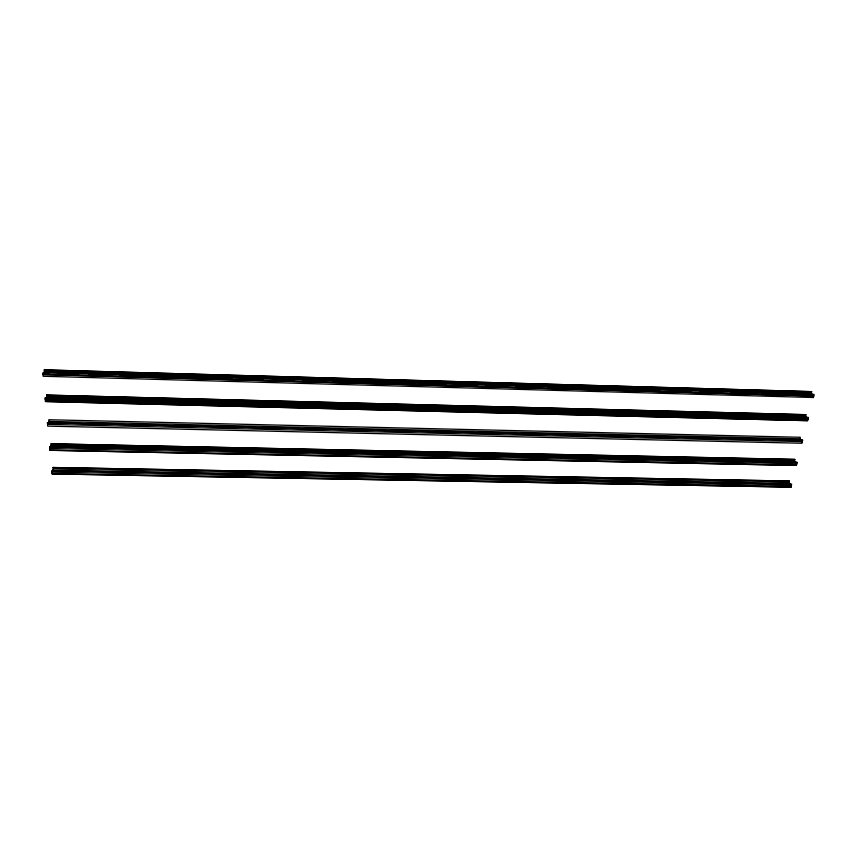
<?xml version="1.0" encoding="UTF-8"?>
<svg xmlns="http://www.w3.org/2000/svg" width="857" height="857" viewBox="0 0 857 857"><rect width="100%" height="100%" fill="white"/><g stroke="black" fill="none" stroke-linecap="round" stroke-linejoin="round"><path stroke-width="1.29" d="M788.708 483.916L789.415 481.077L53.102 467.536L789.415 481.077M794.085 462.298L794.814 459.395L51.013 443.851L794.889 459.491M799.581 440.241L800.32 437.274L48.828 419.748L49.074 423.079M805.184 417.723L805.934 414.702L46.599 395.12L805.934 414.702M810.904 394.756L811.665 391.67L44.318 369.935L811.665 391.67M790.979 487.065L791.622 484.119L51.827 470.654L52.073 473.867L790.979 487.065L52.073 473.867M49.674 446.99L49.92 450.257L796.41 465.372L797.064 462.362L49.674 446.99L797.064 462.362M47.456 422.801L47.713 426.133L801.948 443.24L802.623 440.166L47.456 422.801L802.623 440.166M45.207 398.066L45.464 401.483L807.605 420.648L808.29 417.52L45.207 398.066L808.29 417.52M813.379 397.584L814.075 394.402L42.85 372.87L43.161 376.266L813.293 397.498M53.423 470.536L53.145 467.44M51.977 472.271L53.241 469.025L789.147 482.534L791.247 485.598L51.966 472.153M49.92 450.257L796.41 465.372M49.824 448.64L51.12 445.597L794.514 461.002M47.617 424.483L48.924 421.398L800.042 438.795L802.259 441.601L47.606 424.354M45.464 401.483L807.605 420.648M52.609 470.643L790.197 484.066M796.71 463.766L49.813 448.511L51.109 445.469L794.535 460.884L796.689 463.883M46.032 398.291L71.431 398.933M78.116 399.105L104.854 399.791M112.878 399.994L138.277 400.637M146.301 400.84L171.711 401.494M179.724 401.697L206.473 402.383M213.157 402.544L239.896 403.229M246.58 403.401L273.319 404.075M280.003 404.247L306.742 404.933M313.426 405.104L340.165 405.779M346.849 405.95L373.588 406.636M380.272 406.807L408.35 407.525M415.034 407.686L441.773 408.371M448.457 408.543L475.196 409.228M481.88 409.389L508.619 410.075M515.303 410.246L542.053 410.921M550.065 411.135L575.476 411.778M583.488 411.981L608.899 412.624M616.922 412.828L643.661 413.513M650.345 413.685L677.084 414.37M683.768 414.531L710.507 415.217M717.191 415.388L743.93 416.073M750.614 416.234L777.353 416.92M784.037 417.091L806.769 417.67M45.346 399.662L807.926 418.977M46.707 396.93L805.623 416.363M44.435 371.777L811.343 393.363M43.739 373.095L49.085 373.245M58.447 373.502L78.501 374.07M89.203 374.37L109.257 374.927M119.948 375.227L140.002 375.784M149.364 376.052L170.757 376.652M180.12 376.909L201.502 377.508M210.865 377.776L232.258 378.376M241.62 378.633L263.013 379.233M272.365 379.49L293.758 380.09M303.121 380.358L324.514 380.958M332.537 381.183L353.93 381.783M363.282 382.04L384.675 382.64M394.038 382.897L415.431 383.497M424.783 383.765L446.176 384.365M455.538 384.622L476.931 385.222M486.294 385.489L507.687 386.089M515.7 386.314L538.432 386.946M547.794 387.203L569.187 387.803M578.539 388.071L599.932 388.671M609.295 388.928L629.349 389.496M638.711 389.753L660.104 390.353M669.456 390.61L690.849 391.21M700.212 391.478L721.605 392.077M730.967 392.335L752.35 392.935M761.712 393.202L783.105 393.802M792.468 394.059L812.522 394.616M813.7 395.891L43.043 374.413L44.425 371.649L811.375 393.234L813.668 396.009L43.054 374.541M800.01 438.902L802.227 441.719M44.318 369.935L44.521 372.184M46.599 395.12L46.803 397.316M51.013 443.851L51.291 447.011M46.696 396.802L45.357 399.791L807.894 419.094L805.644 416.245L46.696 396.802"/></g></svg>
